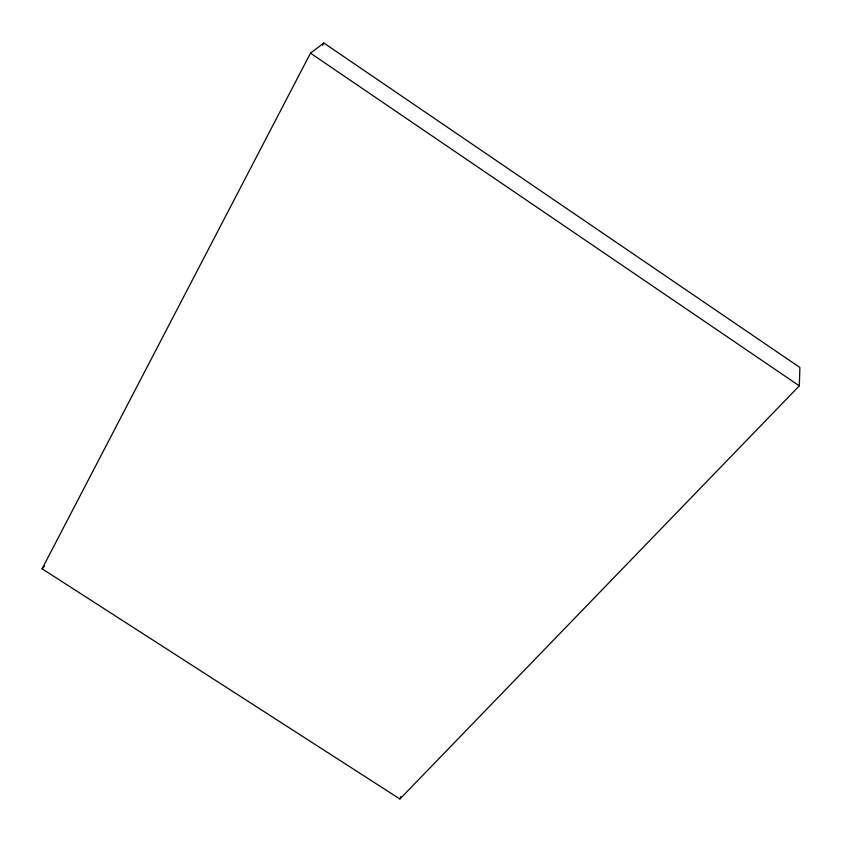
<?xml version="1.0" encoding="UTF-8"?>
<svg xmlns="http://www.w3.org/2000/svg" width="842" height="842" viewBox="0 0 842 842"><rect width="100%" height="100%" fill="white"/><g stroke="black" fill="none" stroke-linecap="round" stroke-linejoin="round"><path stroke-width="1.26" d="M799.311 385.847L799.9 367.491L323.812 42.995L310.488 53.162L42.1 568.782L399.908 799.005L799.311 385.847L310.488 53.162M399.908 799.005L400.824 796.543M322.591 45.321L323.812 42.995M42.1 568.782L44.542 565.94"/></g></svg>
